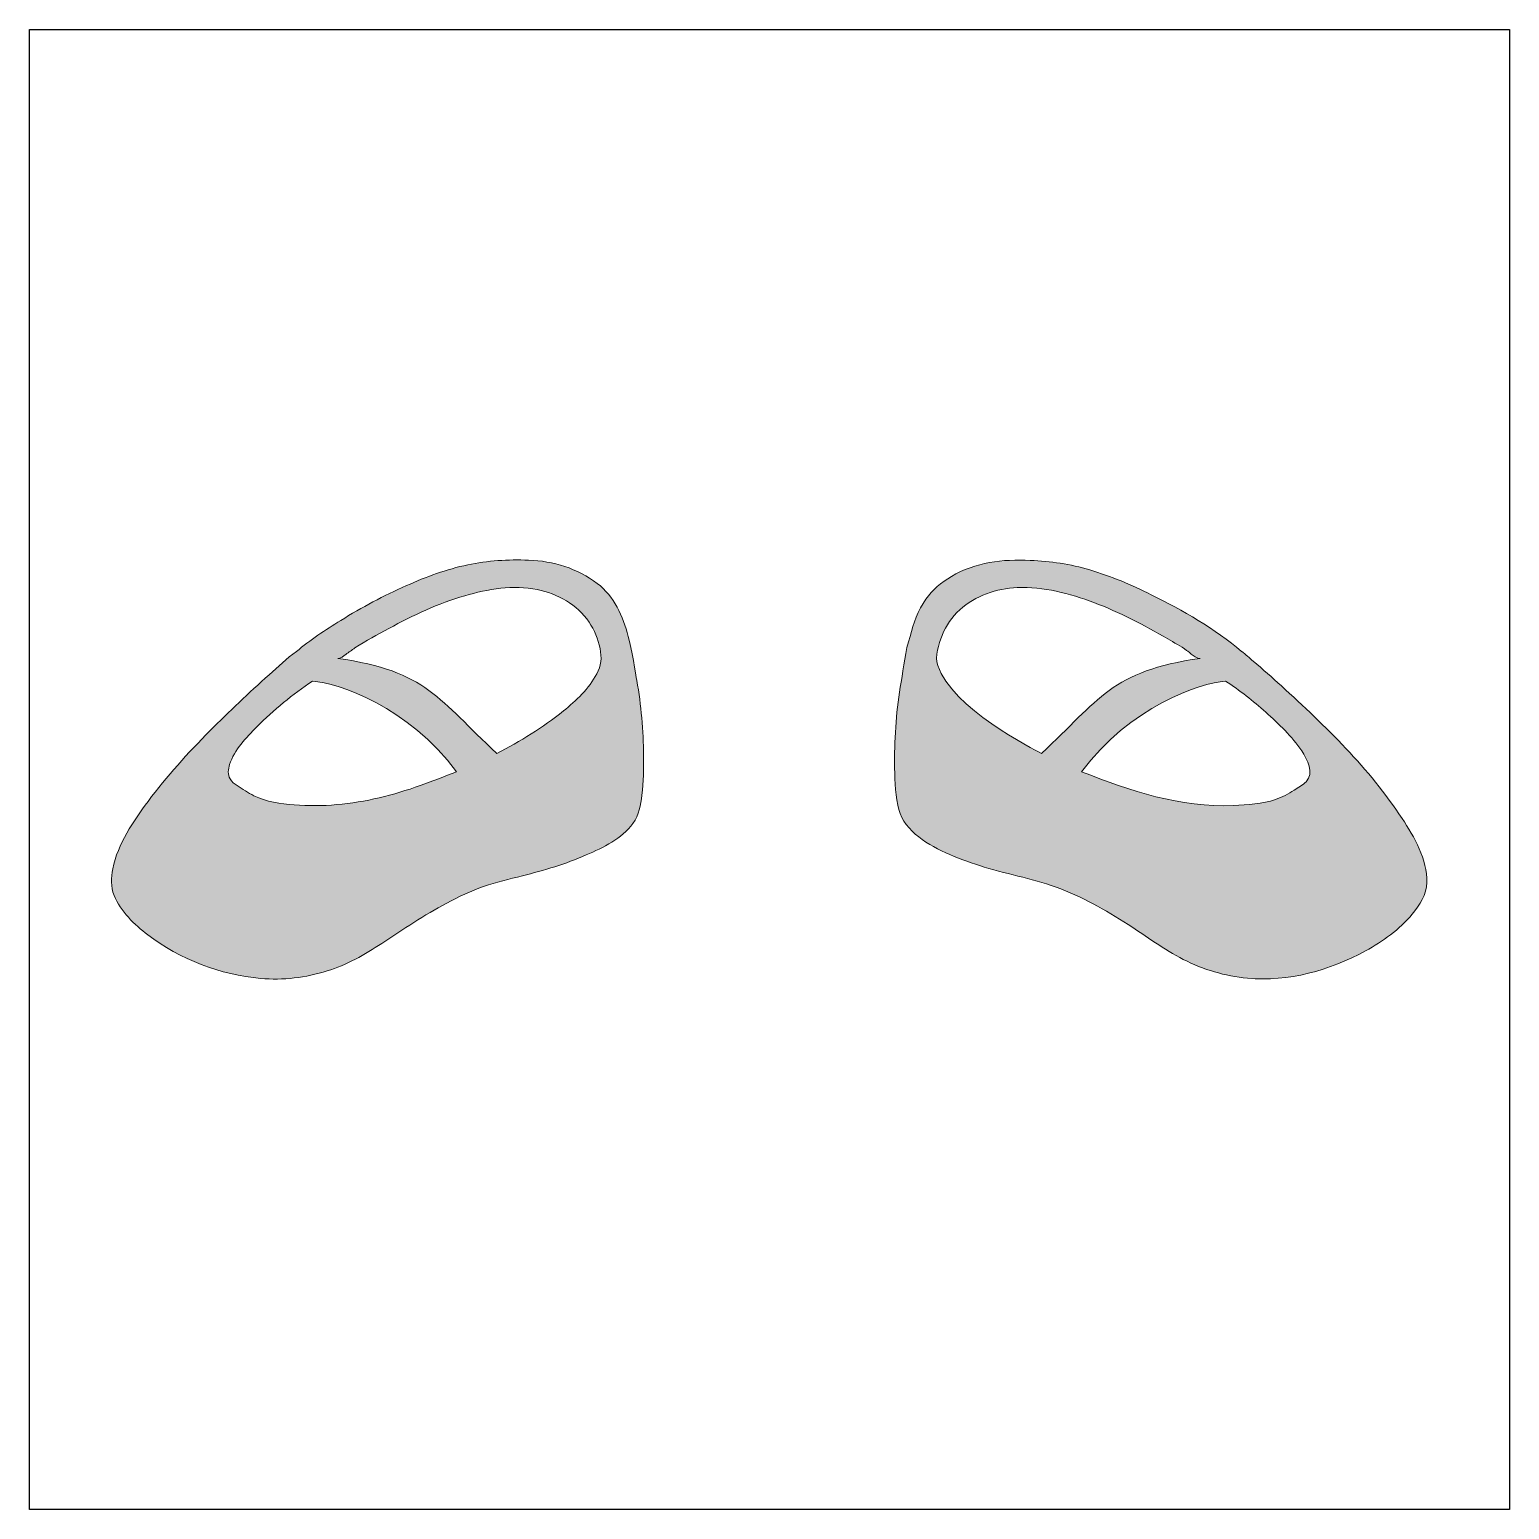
# Model space of a CAD drawing. Header units: inches. Extents: x 0 to 114, y 0 to 114.
import ezdxf

# ---------------------------------------------------------------- set-up
doc = ezdxf.new("R2010")
doc.units = ezdxf.units.IN
doc.header["$MEASUREMENT"] = 0
doc.layers.add('Image Background', color=7, linetype='Continuous')
doc.layers.add('Layer 1', color=7, linetype='Continuous')
picture_1 = doc.add_image_def('image1.png', size_in_pixel=(1350, 1350))

msp = doc.modelspace()

# ---------------------------------------------------------------- hatches: boundary and pattern name
at = {"layer": 'Layer 1', "true_color": 0xf399c0}
h = msp.add_hatch(color=231, dxfattribs=at)
h.dxf.hatch_style = 2
edge = h.paths.add_edge_path()
edge.add_spline(control_points=[(46.9, 64.03), (46.83, 64.47), (46.52, 66.54), (46.23, 67.43), (45.85, 68.98), (45.15, 70.54), (43.85, 71.52), (42.31, 72.68), (40.45, 73.26), (38.54, 73.32), (36.98, 73.38), (35.37, 73.29), (33.84, 72.96), (32.21, 72.61), (30.63, 72.03), (29.1, 71.35), (27.35, 70.58), (25.66, 69.67), (24.03, 68.66), (22.85, 67.93), (21.67, 67.16), (20.61, 66.26), (20.61, 66.26), (20.61, 66.26), (20.61, 66.26), (19.86, 65.73), (19.18, 65.06), (18.5, 64.46), (16.93, 63.07), (15.4, 61.63), (13.93, 60.14), (12.23, 58.42), (10.6, 56.63), (9.15, 54.69), (8.01, 53.15), (6.82, 51.41), (6.42, 49.49), (6.28, 48.81), (6.26, 48.07), (6.53, 47.42), (7.02, 46.19), (8.1, 45.17), (9.13, 44.38), (11.59, 42.5), (14.77, 41.28), (17.85, 41.01), (19.56, 40.86), (21.34, 41.08), (22.98, 41.59), (24.5, 42.06), (25.88, 42.84), (27.2, 43.72), (28.85, 44.8), (30.47, 45.91), (32.22, 46.83), (33.14, 47.32), (34.09, 47.76), (35.07, 48.11), (36.04, 48.45), (37.06, 48.68), (38.06, 48.94), (39.74, 49.37), (41.4, 49.84), (43, 50.55), (44.32, 51.13), (45.73, 51.79), (46.6, 52.99), (47.08, 53.65), (47.2, 54.4), (47.3, 55.18), (47.43, 56.19), (47.44, 57.21), (47.42, 58.22), (47.4, 60.16), (47.25, 62.11), (46.9, 64.03)], knot_values=[0, 0, 0, 0, 1, 1, 1, 2, 2, 2, 3, 3, 3, 4, 4, 4, 5, 5, 5, 6, 6, 6, 7, 7, 7, 8, 8, 8, 9, 9, 9, 10, 10, 10, 11, 11, 11, 12, 12, 12, 13, 13, 13, 14, 14, 14, 15, 15, 15, 16, 16, 16, 17, 17, 17, 18, 18, 18, 19, 19, 19, 20, 20, 20, 21, 21, 21, 22, 22, 22, 23, 23, 23, 24, 24, 24, 25, 25, 25, 25], degree=3, periodic=1)
edge = h.paths.add_edge_path()
edge.add_spline(control_points=[(30.17, 55.91), (28.09, 55.17), (25.94, 54.63), (23.74, 54.44), (22.64, 54.34), (21.54, 54.33), (20.44, 54.42), (19.39, 54.51), (18.29, 54.64), (17.33, 55.12), (16.88, 55.35), (16.45, 55.62), (16.03, 55.91), (15.82, 56.05), (15.62, 56.19), (15.49, 56.42), (15.29, 56.76), (15.33, 57.17), (15.45, 57.54), (15.81, 58.66), (16.74, 59.62), (17.55, 60.44), (18.85, 61.76), (20.31, 62.96), (21.86, 63.98), (23.83, 63.83), (29.31, 61.97), (32.98, 56.98), (32.05, 56.61), (31.11, 56.25), (30.17, 55.91)], knot_values=[0, 0, 0, 0, 1, 1, 1, 2, 2, 2, 3, 3, 3, 4, 4, 4, 5, 5, 5, 6, 6, 6, 7, 7, 7, 8, 8, 8, 9, 9, 9, 10, 10, 10, 10], degree=3, periodic=1)
edge = h.paths.add_edge_path()
edge.add_spline(control_points=[(43.81, 64.53), (43.21, 63.4), (42.22, 62.47), (41.23, 61.67), (39.65, 60.39), (37.89, 59.32), (36.08, 58.39), (31.61, 62.55), (30.68, 64.76), (23.81, 65.73), (23.99, 65.69), (24.29, 65.95), (24.42, 66.04), (24.66, 66.2), (24.89, 66.38), (25.13, 66.54), (25.97, 67.09), (26.87, 67.56), (27.75, 68.04), (29.62, 69.06), (31.56, 69.98), (33.61, 70.57), (35.4, 71.09), (37.36, 71.43), (39.21, 71.05), (40.79, 70.72), (42.29, 69.89), (43.21, 68.54), (43.63, 67.92), (43.9, 67.22), (44.06, 66.5), (44.21, 65.77), (44.16, 65.18), (43.81, 64.53)], knot_values=[0, 0, 0, 0, 1, 1, 1, 2, 2, 2, 3, 3, 3, 4, 4, 4, 5, 5, 5, 6, 6, 6, 7, 7, 7, 8, 8, 8, 9, 9, 9, 10, 10, 10, 11, 11, 11, 11], degree=3, periodic=1)
h = msp.add_hatch(color=231, dxfattribs=at)
h.dxf.hatch_style = 2
edge = h.paths.add_edge_path()
edge.add_spline(control_points=[(106.01, 53.37), (103.49, 57.22), (100.08, 60.52), (96.69, 63.6), (95.98, 64.25), (95.26, 64.89), (94.52, 65.51), (94.23, 65.76), (93.94, 66.04), (93.63, 66.26), (93.63, 66.26), (93.63, 66.26), (93.62, 66.26), (91.54, 68.03), (89.07, 69.44), (86.63, 70.65), (85.1, 71.41), (83.53, 72.08), (81.89, 72.57), (80.37, 73.03), (78.87, 73.23), (77.29, 73.3), (75.15, 73.4), (73.07, 73.17), (71.2, 72.06), (70.42, 71.59), (69.74, 71.04), (69.22, 70.3), (68.63, 69.44), (68.26, 68.44), (68.01, 67.43), (67.63, 66.29), (67.52, 65.07), (67.31, 63.89), (66.96, 61.84), (66.81, 59.76), (66.81, 57.68), (66.81, 56.58), (66.85, 55.47), (67.06, 54.39), (67.22, 53.48), (67.71, 52.76), (68.41, 52.16), (69.78, 50.99), (71.67, 50.29), (73.37, 49.73), (75.31, 49.09), (77.36, 48.76), (79.28, 48.06), (81.25, 47.35), (83.1, 46.3), (84.86, 45.17), (86.27, 44.26), (87.62, 43.25), (89.11, 42.48), (90.66, 41.68), (92.33, 41.2), (94.06, 41.03), (97.22, 40.73), (100.42, 41.63), (103.19, 43.14), (104.53, 43.87), (105.81, 44.79), (106.79, 45.97), (107.38, 46.69), (107.89, 47.48), (107.92, 48.43), (107.98, 50.2), (106.95, 51.94), (106.01, 53.37)], knot_values=[0, 0, 0, 0, 1, 1, 1, 2, 2, 2, 3, 3, 3, 4, 4, 4, 5, 5, 5, 6, 6, 6, 7, 7, 7, 8, 8, 8, 9, 9, 9, 10, 10, 10, 11, 11, 11, 12, 12, 12, 13, 13, 13, 14, 14, 14, 15, 15, 15, 16, 16, 16, 17, 17, 17, 18, 18, 18, 19, 19, 19, 20, 20, 20, 21, 21, 21, 22, 22, 22, 23, 23, 23, 23], degree=3, periodic=1)
edge = h.paths.add_edge_path()
edge.add_spline(control_points=[(78.16, 58.39), (77.51, 58.72), (71.22, 61.93), (70.14, 65.18), (69.91, 65.89), (70.22, 66.83), (70.48, 67.5), (70.78, 68.26), (71.25, 68.94), (71.85, 69.48), (73.05, 70.58), (74.68, 71.13), (76.29, 71.2), (78.29, 71.29), (80.34, 70.74), (82.2, 70.05), (84.19, 69.3), (86.07, 68.3), (87.91, 67.24), (88.4, 66.95), (88.91, 66.68), (89.37, 66.35), (89.58, 66.2), (90.15, 65.66), (90.42, 65.73), (83.56, 64.76), (82.63, 62.55), (78.16, 58.39)], knot_values=[0, 0, 0, 0, 1, 1, 1, 2, 2, 2, 3, 3, 3, 4, 4, 4, 5, 5, 5, 6, 6, 6, 7, 7, 7, 8, 8, 8, 9, 9, 9, 9], degree=3, periodic=1)
edge = h.paths.add_edge_path()
edge.add_spline(control_points=[(98.59, 56.21), (98.34, 55.94), (97.99, 55.75), (97.68, 55.56), (97.22, 55.27), (96.74, 55), (96.23, 54.83), (95.22, 54.49), (94.06, 54.42), (93, 54.37), (88.9, 54.21), (85.01, 55.47), (81.26, 56.98), (84.93, 61.97), (90.41, 63.83), (92.38, 63.98), (93.47, 63.26), (94.5, 62.44), (95.48, 61.58), (96.49, 60.68), (97.51, 59.71), (98.26, 58.58), (98.68, 57.94), (99.25, 56.88), (98.59, 56.21)], knot_values=[0, 0, 0, 0, 1, 1, 1, 2, 2, 2, 3, 3, 3, 4, 4, 4, 5, 5, 5, 6, 6, 6, 7, 7, 7, 8, 8, 8, 8], degree=3, periodic=1)

# ---------------------------------------------------------------- linework, layer by layer
at = {"layer": 'Layer 1', "lineweight": 0}
for points, knots in [([(46.9, 64.03), (46.83, 64.47), (46.52, 66.54), (46.23, 67.43), (45.85, 68.98), (45.15, 70.54), (43.85, 71.52), (42.31, 72.68), (40.45, 73.26), (38.54, 73.32), (36.98, 73.38), (35.37, 73.29), (33.84, 72.96), (32.21, 72.61), (30.63, 72.03), (29.1, 71.35), (27.35, 70.58), (25.66, 69.67), (24.03, 68.66), (22.85, 67.93), (21.67, 67.16), (20.61, 66.26), (20.61, 66.26), (20.61, 66.26), (20.61, 66.26), (19.86, 65.73), (19.18, 65.06), (18.5, 64.46), (16.93, 63.07), (15.4, 61.63), (13.93, 60.14), (12.23, 58.42), (10.6, 56.63), (9.15, 54.69), (8.01, 53.15), (6.82, 51.41), (6.42, 49.49), (6.28, 48.81), (6.26, 48.07), (6.53, 47.42), (7.02, 46.19), (8.1, 45.17), (9.13, 44.38), (11.59, 42.5), (14.77, 41.28), (17.85, 41.01), (19.56, 40.86), (21.34, 41.08), (22.98, 41.59), (24.5, 42.06), (25.88, 42.84), (27.2, 43.72), (28.85, 44.8), (30.47, 45.91), (32.22, 46.83), (33.14, 47.32), (34.09, 47.76), (35.07, 48.11), (36.04, 48.45), (37.06, 48.68), (38.06, 48.94), (39.74, 49.37), (41.4, 49.84), (43, 50.55), (44.32, 51.13), (45.73, 51.79), (46.6, 52.99), (47.08, 53.65), (47.2, 54.4), (47.3, 55.18), (47.43, 56.19), (47.44, 57.21), (47.42, 58.22), (47.4, 60.16), (47.25, 62.11), (46.9, 64.03)], [0, 0, 0, 0, 1, 1, 1, 2, 2, 2, 3, 3, 3, 4, 4, 4, 5, 5, 5, 6, 6, 6, 7, 7, 7, 8, 8, 8, 9, 9, 9, 10, 10, 10, 11, 11, 11, 12, 12, 12, 13, 13, 13, 14, 14, 14, 15, 15, 15, 16, 16, 16, 17, 17, 17, 18, 18, 18, 19, 19, 19, 20, 20, 20, 21, 21, 21, 22, 22, 22, 23, 23, 23, 24, 24, 24, 25, 25, 25, 25]), ([(106.01, 53.37), (103.49, 57.22), (100.08, 60.52), (96.69, 63.6), (95.98, 64.25), (95.26, 64.89), (94.52, 65.51), (94.23, 65.76), (93.94, 66.04), (93.63, 66.26), (93.63, 66.26), (93.63, 66.26), (93.62, 66.26), (91.54, 68.03), (89.07, 69.44), (86.63, 70.65), (85.1, 71.41), (83.53, 72.08), (81.89, 72.57), (80.37, 73.03), (78.87, 73.23), (77.29, 73.3), (75.15, 73.4), (73.07, 73.17), (71.2, 72.06), (70.42, 71.59), (69.74, 71.04), (69.22, 70.3), (68.63, 69.44), (68.26, 68.44), (68.01, 67.43), (67.63, 66.29), (67.52, 65.07), (67.31, 63.89), (66.96, 61.84), (66.81, 59.76), (66.81, 57.68), (66.81, 56.58), (66.85, 55.47), (67.06, 54.39), (67.22, 53.48), (67.71, 52.76), (68.41, 52.16), (69.78, 50.99), (71.67, 50.29), (73.37, 49.73), (75.31, 49.09), (77.36, 48.76), (79.28, 48.06), (81.25, 47.35), (83.1, 46.3), (84.86, 45.17), (86.27, 44.26), (87.62, 43.25), (89.11, 42.48), (90.66, 41.68), (92.33, 41.2), (94.06, 41.03), (97.22, 40.73), (100.42, 41.63), (103.19, 43.14), (104.53, 43.87), (105.81, 44.79), (106.79, 45.97), (107.38, 46.69), (107.89, 47.48), (107.92, 48.43), (107.98, 50.2), (106.95, 51.94), (106.01, 53.37)], [0, 0, 0, 0, 1, 1, 1, 2, 2, 2, 3, 3, 3, 4, 4, 4, 5, 5, 5, 6, 6, 6, 7, 7, 7, 8, 8, 8, 9, 9, 9, 10, 10, 10, 11, 11, 11, 12, 12, 12, 13, 13, 13, 14, 14, 14, 15, 15, 15, 16, 16, 16, 17, 17, 17, 18, 18, 18, 19, 19, 19, 20, 20, 20, 21, 21, 21, 22, 22, 22, 23, 23, 23, 23]), ([(43.81, 64.53), (43.21, 63.4), (42.22, 62.47), (41.23, 61.67), (39.65, 60.39), (37.89, 59.32), (36.08, 58.39), (31.61, 62.55), (30.68, 64.76), (23.81, 65.73), (23.99, 65.69), (24.29, 65.95), (24.42, 66.04), (24.66, 66.2), (24.89, 66.38), (25.13, 66.54), (25.97, 67.09), (26.87, 67.56), (27.75, 68.04), (29.62, 69.06), (31.56, 69.98), (33.61, 70.57), (35.4, 71.09), (37.36, 71.43), (39.21, 71.05), (40.79, 70.72), (42.29, 69.89), (43.21, 68.54), (43.63, 67.92), (43.9, 67.22), (44.06, 66.5), (44.21, 65.77), (44.16, 65.18), (43.81, 64.53)], [0, 0, 0, 0, 1, 1, 1, 2, 2, 2, 3, 3, 3, 4, 4, 4, 5, 5, 5, 6, 6, 6, 7, 7, 7, 8, 8, 8, 9, 9, 9, 10, 10, 10, 11, 11, 11, 11]), ([(78.16, 58.39), (77.51, 58.72), (71.22, 61.93), (70.14, 65.18), (69.91, 65.89), (70.22, 66.83), (70.48, 67.5), (70.78, 68.26), (71.25, 68.94), (71.85, 69.48), (73.05, 70.58), (74.68, 71.13), (76.29, 71.2), (78.29, 71.29), (80.34, 70.74), (82.2, 70.05), (84.19, 69.3), (86.07, 68.3), (87.91, 67.24), (88.4, 66.95), (88.91, 66.68), (89.37, 66.35), (89.58, 66.2), (90.15, 65.66), (90.42, 65.73), (83.56, 64.76), (82.63, 62.55), (78.16, 58.39)], [0, 0, 0, 0, 1, 1, 1, 2, 2, 2, 3, 3, 3, 4, 4, 4, 5, 5, 5, 6, 6, 6, 7, 7, 7, 8, 8, 8, 9, 9, 9, 9]), ([(30.17, 55.91), (28.09, 55.17), (25.94, 54.63), (23.74, 54.44), (22.64, 54.34), (21.54, 54.33), (20.44, 54.42), (19.39, 54.51), (18.29, 54.64), (17.33, 55.12), (16.88, 55.35), (16.45, 55.62), (16.03, 55.91), (15.82, 56.05), (15.62, 56.19), (15.49, 56.42), (15.29, 56.76), (15.33, 57.17), (15.45, 57.54), (15.81, 58.66), (16.74, 59.62), (17.55, 60.44), (18.85, 61.76), (20.31, 62.96), (21.86, 63.98), (23.83, 63.83), (29.31, 61.97), (32.98, 56.98), (32.05, 56.61), (31.11, 56.25), (30.17, 55.91)], [0, 0, 0, 0, 1, 1, 1, 2, 2, 2, 3, 3, 3, 4, 4, 4, 5, 5, 5, 6, 6, 6, 7, 7, 7, 8, 8, 8, 9, 9, 9, 10, 10, 10, 10]), ([(98.59, 56.21), (98.34, 55.94), (97.99, 55.75), (97.68, 55.56), (97.22, 55.27), (96.74, 55), (96.23, 54.83), (95.22, 54.49), (94.06, 54.42), (93, 54.37), (88.9, 54.21), (85.01, 55.47), (81.26, 56.98), (84.93, 61.97), (90.41, 63.83), (92.38, 63.98), (93.47, 63.26), (94.5, 62.44), (95.48, 61.58), (96.49, 60.68), (97.51, 59.71), (98.26, 58.58), (98.68, 57.94), (99.25, 56.88), (98.59, 56.21)], [0, 0, 0, 0, 1, 1, 1, 2, 2, 2, 3, 3, 3, 4, 4, 4, 5, 5, 5, 6, 6, 6, 7, 7, 7, 8, 8, 8, 8])]:
    msp.add_open_spline(points, degree=3, knots=knots, dxfattribs=at)

# ---------------------------------------------------------------- pictures from other files: only their frames are drawn
at = {"layer": 'Image Background'}
image = msp.add_image(picture_1, insert=(0, 0), size_in_units=(114.3, 114.3), dxfattribs=at)

doc.saveas('drawing.dxf')
